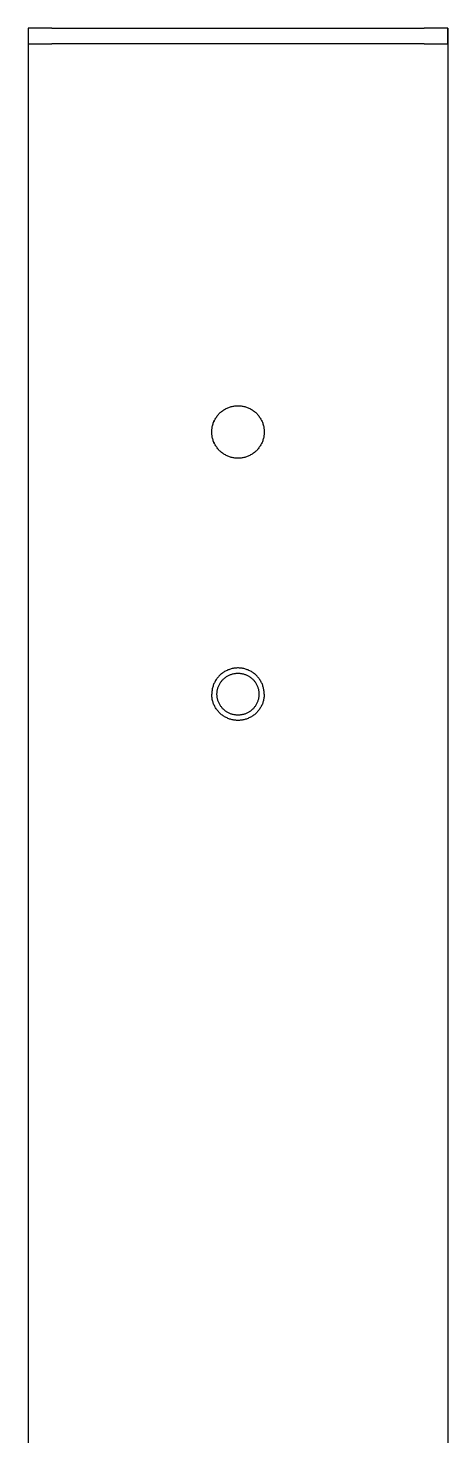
# Model space of a CAD drawing. Header units: millimetres. Extents: x -1656 to 3995, y -637 to 3312.
# Drawn here: x -763.7 to -683.7, y 2357.3 to 2625.7 of the extents above; entities that cross this region are included whole.
import ezdxf

# ---------------------------------------------------------------- set-up
doc = ezdxf.new("R2010")
doc.units = ezdxf.units.MM
doc.header["$MEASUREMENT"] = 0
doc.layers.add('Utwórz2D linie widoczne', color=7, linetype='Continuous', true_color=0x000000)

msp = doc.modelspace()

# ---------------------------------------------------------------- linework, layer by layer
at = {"layer": 'Utwórz2D linie widoczne'}
for p, q in [((-763.73, 2625.74), (-763.73, 2622.74)), ((-759.23, 2625.74), (-763.73, 2625.74)), ((-759.23, 2625.74), (-688.23, 2625.74)), ((-683.73, 2625.74), (-688.23, 2625.74)), ((-683.73, 2622.74), (-683.73, 2625.74)), ((-683.73, 2625.74), (-683.72, 2625.74)), ((-683.72, 2625.74), (-683.72, 2622.74)), ((-763.73, 2622.74), (-759.23, 2622.74)), ((-763.73, 2622.74), (-763.73, 1627.74)), ((-688.23, 2622.74), (-759.23, 2622.74)), ((-688.23, 2622.74), (-683.73, 2622.74)), ((-683.72, 2622.74), (-683.73, 2622.74)), ((-683.73, 2622.74), (-683.73, 1627.74)), ((-683.72, 2622.74), (-683.72, 1627.74)), ((-726.85, 2552.65), (-726.71, 2552.75)), ((-726.84, 2552.65), (-726.7, 2552.75)), ((-726.71, 2552.75), (-726.57, 2552.85)), ((-726.7, 2552.75), (-726.56, 2552.85)), ((-726.57, 2552.85), (-726.42, 2552.95)), ((-726.56, 2552.85), (-726.42, 2552.95)), ((-726.42, 2552.95), (-726.27, 2553.04)), ((-726.42, 2552.95), (-726.28, 2553.04)), ((-726.28, 2553.04), (-726.13, 2553.12)), ((-726.27, 2553.04), (-726.12, 2553.12)), ((-726.13, 2553.12), (-725.97, 2553.2)), ((-726.12, 2553.12), (-725.97, 2553.2)), ((-725.97, 2553.2), (-725.81, 2553.28)), ((-725.97, 2553.2), (-725.82, 2553.28)), ((-725.82, 2553.28), (-725.66, 2553.35)), ((-725.81, 2553.28), (-725.66, 2553.35)), ((-725.66, 2553.35), (-725.5, 2553.41)), ((-725.66, 2553.35), (-725.5, 2553.41)), ((-725.5, 2553.41), (-725.33, 2553.47)), ((-725.5, 2553.41), (-725.34, 2553.47)), ((-725.34, 2553.47), (-725.17, 2553.52)), ((-725.17, 2553.52), (-725.01, 2553.57)), ((-725.01, 2553.57), (-724.84, 2553.61)), ((-724.84, 2553.61), (-724.67, 2553.65)), ((-724.67, 2553.65), (-724.5, 2553.68)), ((-724.5, 2553.68), (-724.33, 2553.7)), ((-724.33, 2553.7), (-724.16, 2553.72)), ((-724.16, 2553.72), (-723.99, 2553.73)), ((-723.99, 2553.73), (-723.81, 2553.74)), ((-723.81, 2553.74), (-723.64, 2553.74)), ((-723.64, 2553.74), (-723.47, 2553.73)), ((-723.47, 2553.73), (-723.3, 2553.72)), ((-723.3, 2553.72), (-723.13, 2553.7)), ((-723.13, 2553.7), (-722.95, 2553.68)), ((-722.95, 2553.68), (-722.78, 2553.65)), ((-722.78, 2553.65), (-722.62, 2553.61)), ((-722.62, 2553.61), (-722.45, 2553.57)), ((-722.45, 2553.57), (-722.28, 2553.52)), ((-722.28, 2553.52), (-722.12, 2553.47)), ((-722.12, 2553.47), (-721.95, 2553.41)), ((-721.95, 2553.41), (-721.79, 2553.35)), ((-721.79, 2553.35), (-721.64, 2553.28)), ((-721.64, 2553.28), (-721.48, 2553.2)), ((-721.48, 2553.2), (-721.33, 2553.12)), ((-721.33, 2553.12), (-721.18, 2553.04)), ((-721.18, 2553.04), (-721.03, 2552.95)), ((-721.03, 2552.95), (-720.89, 2552.85)), ((-720.89, 2552.85), (-720.75, 2552.75)), ((-720.75, 2552.75), (-720.61, 2552.65)), ((-728.58, 2549.93), (-728.54, 2550.1)), ((-728.58, 2549.93), (-728.54, 2550.1)), ((-728.54, 2550.1), (-728.49, 2550.27)), ((-728.54, 2550.1), (-728.49, 2550.27)), ((-728.49, 2550.27), (-728.43, 2550.43)), ((-728.49, 2550.27), (-728.43, 2550.43)), ((-728.43, 2550.43), (-728.37, 2550.59)), ((-728.43, 2550.43), (-728.37, 2550.59)), ((-728.37, 2550.59), (-728.3, 2550.75)), ((-728.37, 2550.59), (-728.31, 2550.75)), ((-728.31, 2550.75), (-728.23, 2550.91)), ((-728.3, 2550.75), (-728.23, 2550.91)), ((-728.23, 2550.91), (-728.15, 2551.06)), ((-728.23, 2550.91), (-728.16, 2551.06)), ((-728.16, 2551.06), (-728.07, 2551.21)), ((-728.15, 2551.06), (-728.07, 2551.21)), ((-728.07, 2551.21), (-727.98, 2551.36)), ((-728.07, 2551.21), (-727.98, 2551.36)), ((-727.98, 2551.36), (-727.89, 2551.51)), ((-727.98, 2551.36), (-727.89, 2551.51)), ((-727.89, 2551.51), (-727.79, 2551.65)), ((-727.89, 2551.51), (-727.79, 2551.65)), ((-727.79, 2551.65), (-727.69, 2551.79)), ((-727.79, 2551.65), (-727.69, 2551.79)), ((-727.69, 2551.79), (-727.58, 2551.92)), ((-727.69, 2551.79), (-727.58, 2551.92)), ((-727.58, 2551.92), (-727.47, 2552.05)), ((-727.58, 2551.92), (-727.47, 2552.05)), ((-727.47, 2552.05), (-727.35, 2552.18)), ((-727.47, 2552.05), (-727.35, 2552.18)), ((-727.35, 2552.18), (-727.23, 2552.3)), ((-727.35, 2552.18), (-727.23, 2552.3)), ((-727.23, 2552.3), (-727.1, 2552.42)), ((-727.23, 2552.3), (-727.11, 2552.42)), ((-727.11, 2552.42), (-726.98, 2552.54)), ((-727.1, 2552.42), (-726.97, 2552.54)), ((-726.98, 2552.54), (-726.85, 2552.65)), ((-726.97, 2552.54), (-726.84, 2552.65)), ((-720.61, 2552.65), (-720.48, 2552.54)), ((-720.48, 2552.54), (-720.35, 2552.42)), ((-720.35, 2552.42), (-720.22, 2552.3)), ((-720.22, 2552.3), (-720.1, 2552.18)), ((-720.1, 2552.18), (-719.99, 2552.05)), ((-719.99, 2552.05), (-719.87, 2551.92)), ((-719.87, 2551.92), (-719.77, 2551.79)), ((-719.77, 2551.79), (-719.66, 2551.65)), ((-719.66, 2551.65), (-719.56, 2551.51)), ((-719.56, 2551.51), (-719.47, 2551.36)), ((-719.47, 2551.36), (-719.38, 2551.21)), ((-719.38, 2551.21), (-719.3, 2551.06)), ((-719.3, 2551.06), (-719.22, 2550.91)), ((-719.22, 2550.91), (-719.15, 2550.75)), ((-719.15, 2550.75), (-719.08, 2550.59)), ((-719.08, 2550.59), (-719.02, 2550.43)), ((-719.02, 2550.43), (-718.97, 2550.27)), ((-718.97, 2550.27), (-718.92, 2550.1)), ((-718.92, 2550.1), (-718.87, 2549.93)), ((-728.73, 2548.91), (-728.72, 2549.08)), ((-728.73, 2548.74), (-728.73, 2548.91)), ((-728.73, 2548.56), (-728.73, 2548.74)), ((-728.72, 2548.39), (-728.73, 2548.56)), ((-728.72, 2549.08), (-728.7, 2549.25)), ((-728.72, 2548.91), (-728.71, 2549.08)), ((-728.72, 2548.74), (-728.72, 2548.91)), ((-728.72, 2548.56), (-728.72, 2548.74)), ((-728.71, 2548.39), (-728.72, 2548.56)), ((-728.7, 2548.22), (-728.72, 2548.39)), ((-728.71, 2549.08), (-728.7, 2549.25)), ((-728.7, 2548.22), (-728.71, 2548.39)), ((-728.7, 2549.25), (-728.68, 2549.43)), ((-728.7, 2549.25), (-728.68, 2549.43)), ((-728.68, 2548.05), (-728.7, 2548.22)), ((-728.68, 2548.05), (-728.7, 2548.22)), ((-728.68, 2549.43), (-728.65, 2549.6)), ((-728.68, 2549.43), (-728.65, 2549.6)), ((-728.65, 2547.88), (-728.68, 2548.05)), ((-728.65, 2547.88), (-728.68, 2548.05)), ((-728.65, 2549.6), (-728.62, 2549.77)), ((-728.65, 2549.6), (-728.62, 2549.77)), ((-728.62, 2547.71), (-728.65, 2547.88)), ((-728.62, 2547.71), (-728.65, 2547.88)), ((-728.62, 2549.77), (-728.58, 2549.93)), ((-728.62, 2549.77), (-728.58, 2549.93)), ((-728.58, 2547.54), (-728.62, 2547.71)), ((-728.58, 2547.54), (-728.62, 2547.71)), ((-728.54, 2547.37), (-728.58, 2547.54)), ((-728.54, 2547.37), (-728.58, 2547.54)), ((-728.49, 2547.21), (-728.54, 2547.37)), ((-728.49, 2547.21), (-728.54, 2547.37)), ((-718.92, 2547.37), (-718.97, 2547.21)), ((-718.87, 2547.54), (-718.92, 2547.37)), ((-718.87, 2549.93), (-718.83, 2549.77)), ((-718.83, 2547.71), (-718.87, 2547.54)), ((-718.83, 2549.77), (-718.8, 2549.6)), ((-718.8, 2547.88), (-718.83, 2547.71)), ((-718.8, 2549.6), (-718.78, 2549.43)), ((-718.78, 2548.05), (-718.8, 2547.88)), ((-718.78, 2549.43), (-718.75, 2549.25)), ((-718.75, 2548.22), (-718.78, 2548.05)), ((-718.75, 2549.25), (-718.74, 2549.08)), ((-718.74, 2548.39), (-718.75, 2548.22)), ((-718.74, 2549.08), (-718.73, 2548.91)), ((-718.73, 2548.56), (-718.74, 2548.39)), ((-718.73, 2548.91), (-718.73, 2548.74)), ((-718.73, 2548.74), (-718.73, 2548.56)), ((-728.43, 2547.04), (-728.49, 2547.21)), ((-728.43, 2547.04), (-728.49, 2547.21)), ((-728.37, 2546.88), (-728.43, 2547.04)), ((-728.37, 2546.88), (-728.43, 2547.04)), ((-728.31, 2546.72), (-728.37, 2546.88)), ((-728.3, 2546.72), (-728.37, 2546.88)), ((-728.23, 2546.57), (-728.31, 2546.72)), ((-728.23, 2546.57), (-728.3, 2546.72)), ((-728.16, 2546.41), (-728.23, 2546.57)), ((-728.15, 2546.41), (-728.23, 2546.57)), ((-728.07, 2546.26), (-728.16, 2546.41)), ((-728.07, 2546.26), (-728.15, 2546.41)), ((-727.98, 2546.11), (-728.07, 2546.26)), ((-727.98, 2546.11), (-728.07, 2546.26)), ((-727.89, 2545.97), (-727.98, 2546.11)), ((-727.89, 2545.97), (-727.98, 2546.11)), ((-727.79, 2545.83), (-727.89, 2545.97)), ((-727.79, 2545.83), (-727.89, 2545.97)), ((-727.69, 2545.69), (-727.79, 2545.83)), ((-727.69, 2545.69), (-727.79, 2545.83)), ((-727.58, 2545.55), (-727.69, 2545.69)), ((-727.58, 2545.55), (-727.69, 2545.69)), ((-727.47, 2545.42), (-727.58, 2545.55)), ((-727.47, 2545.42), (-727.58, 2545.55)), ((-727.35, 2545.29), (-727.47, 2545.42)), ((-727.35, 2545.29), (-727.47, 2545.42)), ((-727.23, 2545.17), (-727.35, 2545.29)), ((-727.23, 2545.17), (-727.35, 2545.29)), ((-727.11, 2545.05), (-727.23, 2545.17)), ((-727.11, 2545.05), (-727.23, 2545.17)), ((-726.98, 2544.94), (-727.11, 2545.05)), ((-726.98, 2544.94), (-727.11, 2545.05)), ((-726.85, 2544.83), (-726.98, 2544.94)), ((-726.84, 2544.83), (-726.98, 2544.94)), ((-726.71, 2544.72), (-726.85, 2544.83)), ((-726.71, 2544.72), (-726.84, 2544.83)), ((-726.57, 2544.62), (-726.71, 2544.72)), ((-726.57, 2544.62), (-726.71, 2544.72)), ((-726.42, 2544.53), (-726.57, 2544.62)), ((-726.42, 2544.53), (-726.57, 2544.62)), ((-720.89, 2544.62), (-721.03, 2544.53)), ((-720.75, 2544.72), (-720.89, 2544.62)), ((-720.61, 2544.83), (-720.75, 2544.72)), ((-720.48, 2544.94), (-720.61, 2544.83)), ((-720.35, 2545.05), (-720.48, 2544.94)), ((-720.22, 2545.17), (-720.35, 2545.05)), ((-720.1, 2545.29), (-720.22, 2545.17)), ((-719.99, 2545.42), (-720.1, 2545.29)), ((-719.87, 2545.55), (-719.99, 2545.42)), ((-719.77, 2545.69), (-719.87, 2545.55)), ((-719.66, 2545.83), (-719.77, 2545.69)), ((-719.56, 2545.97), (-719.66, 2545.83)), ((-719.47, 2546.11), (-719.56, 2545.97)), ((-719.38, 2546.26), (-719.47, 2546.11)), ((-719.3, 2546.41), (-719.38, 2546.26)), ((-719.22, 2546.57), (-719.3, 2546.41)), ((-719.15, 2546.72), (-719.22, 2546.57)), ((-719.08, 2546.88), (-719.15, 2546.72)), ((-719.02, 2547.04), (-719.08, 2546.88)), ((-718.97, 2547.21), (-719.02, 2547.04)), ((-726.28, 2544.44), (-726.42, 2544.53)), ((-726.28, 2544.44), (-726.42, 2544.53)), ((-726.13, 2544.35), (-726.28, 2544.44)), ((-726.13, 2544.35), (-726.28, 2544.44)), ((-725.97, 2544.27), (-726.13, 2544.35)), ((-725.97, 2544.27), (-726.13, 2544.35)), ((-725.82, 2544.2), (-725.97, 2544.27)), ((-725.82, 2544.2), (-725.97, 2544.27)), ((-725.66, 2544.13), (-725.82, 2544.2)), ((-725.66, 2544.13), (-725.82, 2544.2)), ((-725.5, 2544.06), (-725.66, 2544.13)), ((-725.5, 2544.06), (-725.66, 2544.13)), ((-725.34, 2544), (-725.5, 2544.06)), ((-725.34, 2544), (-725.5, 2544.06)), ((-725.17, 2543.95), (-725.34, 2544)), ((-725.01, 2543.9), (-725.17, 2543.95)), ((-724.84, 2543.86), (-725.01, 2543.9)), ((-724.67, 2543.83), (-724.84, 2543.86)), ((-724.5, 2543.8), (-724.67, 2543.83)), ((-724.33, 2543.77), (-724.5, 2543.8)), ((-724.16, 2543.76), (-724.33, 2543.77)), ((-723.99, 2543.74), (-724.16, 2543.76)), ((-723.81, 2543.74), (-723.99, 2543.74)), ((-723.64, 2543.74), (-723.81, 2543.74)), ((-723.47, 2543.74), (-723.64, 2543.74)), ((-723.3, 2543.76), (-723.47, 2543.74)), ((-723.13, 2543.77), (-723.3, 2543.76)), ((-722.95, 2543.8), (-723.13, 2543.77)), ((-722.78, 2543.83), (-722.95, 2543.8)), ((-722.62, 2543.86), (-722.78, 2543.83)), ((-722.45, 2543.9), (-722.62, 2543.86)), ((-722.28, 2543.95), (-722.45, 2543.9)), ((-722.12, 2544), (-722.28, 2543.95)), ((-721.95, 2544.06), (-722.12, 2544)), ((-721.79, 2544.13), (-721.95, 2544.06)), ((-721.64, 2544.2), (-721.79, 2544.13)), ((-721.48, 2544.27), (-721.64, 2544.2)), ((-721.33, 2544.35), (-721.48, 2544.27)), ((-721.18, 2544.44), (-721.33, 2544.35)), ((-721.03, 2544.53), (-721.18, 2544.44)), ((-727.69, 2501.79), (-727.79, 2501.65)), ((-727.58, 2501.92), (-727.69, 2501.79)), ((-727.47, 2502.05), (-727.58, 2501.92)), ((-727.35, 2502.18), (-727.47, 2502.05)), ((-727.23, 2502.3), (-727.35, 2502.18)), ((-727.11, 2502.42), (-727.23, 2502.3)), ((-726.98, 2502.54), (-727.11, 2502.42)), ((-726.85, 2502.65), (-726.98, 2502.54)), ((-726.71, 2502.75), (-726.85, 2502.65)), ((-726.57, 2502.85), (-726.71, 2502.75)), ((-726.43, 2502.95), (-726.57, 2502.85)), ((-726.53, 2501.59), (-726.43, 2501.68)), ((-726.28, 2503.04), (-726.43, 2502.95)), ((-726.43, 2501.68), (-726.33, 2501.78)), ((-726.33, 2501.78), (-726.22, 2501.86)), ((-726.13, 2503.12), (-726.28, 2503.04)), ((-726.22, 2501.86), (-726.11, 2501.95)), ((-725.98, 2503.2), (-726.13, 2503.12)), ((-726.11, 2501.95), (-726, 2502.03)), ((-726, 2502.03), (-725.89, 2502.11)), ((-725.82, 2503.28), (-725.98, 2503.2)), ((-725.89, 2502.11), (-725.77, 2502.18)), ((-725.66, 2503.35), (-725.82, 2503.28)), ((-725.77, 2502.18), (-725.65, 2502.25)), ((-725.5, 2503.41), (-725.66, 2503.35)), ((-725.65, 2502.25), (-725.53, 2502.31)), ((-725.53, 2502.31), (-725.4, 2502.37)), ((-725.34, 2503.47), (-725.5, 2503.41)), ((-725.4, 2502.37), (-725.28, 2502.43)), ((-725.17, 2503.52), (-725.34, 2503.47)), ((-725.28, 2502.43), (-725.15, 2502.48)), ((-725.01, 2503.57), (-725.17, 2503.52)), ((-725.15, 2502.48), (-725.02, 2502.52)), ((-725.02, 2502.52), (-724.89, 2502.57)), ((-724.84, 2503.61), (-725.01, 2503.57)), ((-724.89, 2502.57), (-724.75, 2502.6)), ((-724.67, 2503.65), (-724.84, 2503.61)), ((-724.75, 2502.6), (-724.62, 2502.64)), ((-724.5, 2503.68), (-724.67, 2503.65)), ((-724.62, 2502.64), (-724.48, 2502.66)), ((-724.33, 2503.7), (-724.5, 2503.68)), ((-724.48, 2502.66), (-724.35, 2502.69)), ((-724.35, 2502.69), (-724.21, 2502.71)), ((-724.16, 2503.72), (-724.33, 2503.7)), ((-724.21, 2502.71), (-724.07, 2502.72)), ((-723.99, 2503.73), (-724.16, 2503.72)), ((-724.07, 2502.72), (-723.94, 2502.73)), ((-723.81, 2503.74), (-723.99, 2503.73)), ((-723.94, 2502.73), (-723.8, 2502.74)), ((-723.64, 2503.74), (-723.81, 2503.74)), ((-723.8, 2502.74), (-723.66, 2502.74)), ((-723.66, 2502.74), (-723.52, 2502.73)), ((-723.47, 2503.73), (-723.64, 2503.74)), ((-723.52, 2502.73), (-723.38, 2502.72)), ((-723.3, 2503.72), (-723.47, 2503.73)), ((-723.38, 2502.72), (-723.25, 2502.71)), ((-723.13, 2503.7), (-723.3, 2503.72)), ((-723.25, 2502.71), (-723.11, 2502.69)), ((-722.96, 2503.68), (-723.13, 2503.7)), ((-723.11, 2502.69), (-722.97, 2502.66)), ((-722.97, 2502.66), (-722.84, 2502.64)), ((-722.78, 2503.65), (-722.96, 2503.68)), ((-722.84, 2502.64), (-722.7, 2502.6)), ((-722.62, 2503.61), (-722.78, 2503.65)), ((-722.7, 2502.6), (-722.57, 2502.57)), ((-722.45, 2503.57), (-722.62, 2503.61)), ((-722.57, 2502.57), (-722.44, 2502.52)), ((-722.28, 2503.52), (-722.45, 2503.57)), ((-722.44, 2502.52), (-722.31, 2502.48)), ((-722.31, 2502.48), (-722.18, 2502.43)), ((-722.12, 2503.47), (-722.28, 2503.52)), ((-722.18, 2502.43), (-722.06, 2502.37)), ((-721.96, 2503.41), (-722.12, 2503.47)), ((-722.06, 2502.37), (-721.93, 2502.31)), ((-721.8, 2503.35), (-721.96, 2503.41)), ((-721.93, 2502.31), (-721.81, 2502.25)), ((-721.81, 2502.25), (-721.69, 2502.18)), ((-721.64, 2503.28), (-721.8, 2503.35)), ((-721.69, 2502.18), (-721.57, 2502.11)), ((-721.48, 2503.2), (-721.64, 2503.28)), ((-721.57, 2502.11), (-721.46, 2502.03)), ((-721.33, 2503.12), (-721.48, 2503.2)), ((-721.46, 2502.03), (-721.34, 2501.95)), ((-721.34, 2501.95), (-721.23, 2501.86)), ((-721.18, 2503.04), (-721.33, 2503.12)), ((-721.23, 2501.86), (-721.13, 2501.78)), ((-721.03, 2502.95), (-721.18, 2503.04)), ((-721.13, 2501.78), (-721.02, 2501.68)), ((-720.89, 2502.85), (-721.03, 2502.95)), ((-721.02, 2501.68), (-720.92, 2501.59)), ((-720.75, 2502.75), (-720.89, 2502.85)), ((-720.61, 2502.65), (-720.75, 2502.75)), ((-720.48, 2502.54), (-720.61, 2502.65)), ((-720.35, 2502.42), (-720.48, 2502.54)), ((-720.22, 2502.3), (-720.35, 2502.42)), ((-720.1, 2502.18), (-720.22, 2502.3)), ((-719.99, 2502.05), (-720.1, 2502.18)), ((-719.87, 2501.92), (-719.99, 2502.05)), ((-719.77, 2501.79), (-719.87, 2501.92)), ((-719.66, 2501.65), (-719.77, 2501.79)), ((-728.72, 2499.08), (-728.73, 2498.91)), ((-728.7, 2499.25), (-728.72, 2499.08)), ((-728.68, 2499.43), (-728.7, 2499.25)), ((-728.65, 2499.6), (-728.68, 2499.43)), ((-728.62, 2499.77), (-728.65, 2499.6)), ((-728.58, 2499.93), (-728.62, 2499.77)), ((-728.54, 2500.1), (-728.58, 2499.93)), ((-728.49, 2500.27), (-728.54, 2500.1)), ((-728.43, 2500.43), (-728.49, 2500.27)), ((-728.37, 2500.59), (-728.43, 2500.43)), ((-728.31, 2500.75), (-728.37, 2500.59)), ((-728.23, 2500.91), (-728.31, 2500.75)), ((-728.16, 2501.06), (-728.23, 2500.91)), ((-728.07, 2501.21), (-728.16, 2501.06)), ((-727.99, 2501.36), (-728.07, 2501.21)), ((-727.89, 2501.51), (-727.99, 2501.36)), ((-727.79, 2501.65), (-727.89, 2501.51)), ((-727.73, 2498.87), (-727.72, 2499.01)), ((-727.72, 2499.01), (-727.71, 2499.15)), ((-727.71, 2499.15), (-727.69, 2499.29)), ((-727.69, 2499.29), (-727.67, 2499.42)), ((-727.67, 2499.42), (-727.64, 2499.56)), ((-727.64, 2499.56), (-727.61, 2499.69)), ((-727.61, 2499.69), (-727.58, 2499.83)), ((-727.58, 2499.83), (-727.54, 2499.96)), ((-727.54, 2499.96), (-727.49, 2500.09)), ((-727.49, 2500.09), (-727.44, 2500.22)), ((-727.44, 2500.22), (-727.39, 2500.35)), ((-727.39, 2500.35), (-727.33, 2500.47)), ((-727.33, 2500.47), (-727.27, 2500.6)), ((-727.27, 2500.6), (-727.2, 2500.72)), ((-727.2, 2500.72), (-727.13, 2500.84)), ((-727.13, 2500.84), (-727.06, 2500.95)), ((-727.06, 2500.95), (-726.98, 2501.07)), ((-726.98, 2501.07), (-726.9, 2501.18)), ((-726.9, 2501.18), (-726.81, 2501.28)), ((-726.81, 2501.28), (-726.72, 2501.39)), ((-726.72, 2501.39), (-726.63, 2501.49)), ((-726.63, 2501.49), (-726.53, 2501.59)), ((-720.92, 2501.59), (-720.83, 2501.49)), ((-720.83, 2501.49), (-720.73, 2501.39)), ((-720.73, 2501.39), (-720.64, 2501.28)), ((-720.64, 2501.28), (-720.56, 2501.18)), ((-720.56, 2501.18), (-720.48, 2501.07)), ((-720.48, 2501.07), (-720.4, 2500.95)), ((-720.4, 2500.95), (-720.32, 2500.84)), ((-720.32, 2500.84), (-720.25, 2500.72)), ((-720.25, 2500.72), (-720.19, 2500.6)), ((-720.19, 2500.6), (-720.12, 2500.47)), ((-720.12, 2500.47), (-720.07, 2500.35)), ((-720.07, 2500.35), (-720.01, 2500.22)), ((-720.01, 2500.22), (-719.96, 2500.09)), ((-719.96, 2500.09), (-719.92, 2499.96)), ((-719.92, 2499.96), (-719.88, 2499.83)), ((-719.88, 2499.83), (-719.84, 2499.69)), ((-719.84, 2499.69), (-719.81, 2499.56)), ((-719.81, 2499.56), (-719.79, 2499.42)), ((-719.79, 2499.42), (-719.77, 2499.29)), ((-719.77, 2499.29), (-719.75, 2499.15)), ((-719.75, 2499.15), (-719.74, 2499.01)), ((-719.74, 2499.01), (-719.73, 2498.87)), ((-719.57, 2501.51), (-719.66, 2501.65)), ((-719.47, 2501.36), (-719.57, 2501.51)), ((-719.38, 2501.21), (-719.47, 2501.36)), ((-719.3, 2501.06), (-719.38, 2501.21)), ((-719.22, 2500.91), (-719.3, 2501.06)), ((-719.15, 2500.75), (-719.22, 2500.91)), ((-719.08, 2500.59), (-719.15, 2500.75)), ((-719.02, 2500.43), (-719.08, 2500.59)), ((-718.97, 2500.27), (-719.02, 2500.43)), ((-718.92, 2500.1), (-718.97, 2500.27)), ((-718.87, 2499.93), (-718.92, 2500.1)), ((-718.84, 2499.77), (-718.87, 2499.93)), ((-718.8, 2499.6), (-718.84, 2499.77)), ((-718.78, 2499.43), (-718.8, 2499.6)), ((-718.76, 2499.25), (-718.78, 2499.43)), ((-718.74, 2499.08), (-718.76, 2499.25)), ((-718.73, 2498.91), (-718.74, 2499.08)), ((-728.73, 2498.91), (-728.73, 2498.74)), ((-728.73, 2498.56), (-728.73, 2498.74)), ((-728.72, 2498.39), (-728.73, 2498.56)), ((-728.7, 2498.22), (-728.72, 2498.39)), ((-728.68, 2498.05), (-728.7, 2498.22)), ((-728.65, 2497.88), (-728.68, 2498.05)), ((-728.62, 2497.71), (-728.65, 2497.88)), ((-728.58, 2497.54), (-728.62, 2497.71)), ((-728.54, 2497.37), (-728.58, 2497.54)), ((-728.49, 2497.21), (-728.54, 2497.37)), ((-728.43, 2497.04), (-728.49, 2497.21)), ((-728.37, 2496.88), (-728.43, 2497.04)), ((-728.31, 2496.72), (-728.37, 2496.88)), ((-728.23, 2496.57), (-728.31, 2496.72)), ((-728.16, 2496.41), (-728.23, 2496.57)), ((-728.07, 2496.26), (-728.16, 2496.41)), ((-727.73, 2498.74), (-727.73, 2498.87)), ((-727.73, 2498.6), (-727.73, 2498.74)), ((-727.72, 2498.46), (-727.73, 2498.6)), ((-727.71, 2498.32), (-727.72, 2498.46)), ((-727.69, 2498.19), (-727.71, 2498.32)), ((-727.67, 2498.05), (-727.69, 2498.19)), ((-727.64, 2497.91), (-727.67, 2498.05)), ((-727.61, 2497.78), (-727.64, 2497.91)), ((-727.58, 2497.65), (-727.61, 2497.78)), ((-727.54, 2497.51), (-727.58, 2497.65)), ((-727.49, 2497.38), (-727.54, 2497.51)), ((-727.44, 2497.25), (-727.49, 2497.38)), ((-727.39, 2497.13), (-727.44, 2497.25)), ((-727.33, 2497), (-727.39, 2497.13)), ((-727.27, 2496.88), (-727.33, 2497)), ((-727.2, 2496.76), (-727.27, 2496.88)), ((-727.13, 2496.64), (-727.2, 2496.76)), ((-727.06, 2496.52), (-727.13, 2496.64)), ((-726.98, 2496.41), (-727.06, 2496.52)), ((-726.9, 2496.3), (-726.98, 2496.41)), ((-726.81, 2496.19), (-726.9, 2496.3)), ((-720.56, 2496.3), (-720.64, 2496.19)), ((-720.48, 2496.41), (-720.56, 2496.3)), ((-720.4, 2496.52), (-720.48, 2496.41)), ((-720.32, 2496.64), (-720.4, 2496.52)), ((-720.25, 2496.76), (-720.32, 2496.64)), ((-720.19, 2496.88), (-720.25, 2496.76)), ((-720.12, 2497), (-720.19, 2496.88)), ((-720.07, 2497.13), (-720.12, 2497)), ((-720.01, 2497.25), (-720.07, 2497.13)), ((-719.96, 2497.38), (-720.01, 2497.25)), ((-719.92, 2497.51), (-719.96, 2497.38)), ((-719.88, 2497.65), (-719.92, 2497.51)), ((-719.84, 2497.78), (-719.88, 2497.65)), ((-719.81, 2497.91), (-719.84, 2497.78)), ((-719.79, 2498.05), (-719.81, 2497.91)), ((-719.77, 2498.19), (-719.79, 2498.05)), ((-719.75, 2498.32), (-719.77, 2498.19)), ((-719.74, 2498.46), (-719.75, 2498.32)), ((-719.73, 2498.6), (-719.74, 2498.46)), ((-719.73, 2498.87), (-719.73, 2498.74)), ((-719.73, 2498.74), (-719.73, 2498.6)), ((-719.3, 2496.41), (-719.38, 2496.26)), ((-719.22, 2496.57), (-719.3, 2496.41)), ((-719.15, 2496.72), (-719.22, 2496.57)), ((-719.08, 2496.88), (-719.15, 2496.72)), ((-719.02, 2497.04), (-719.08, 2496.88)), ((-718.97, 2497.21), (-719.02, 2497.04)), ((-718.92, 2497.37), (-718.97, 2497.21)), ((-718.87, 2497.54), (-718.92, 2497.37)), ((-718.84, 2497.71), (-718.87, 2497.54)), ((-718.8, 2497.88), (-718.84, 2497.71)), ((-718.78, 2498.05), (-718.8, 2497.88)), ((-718.76, 2498.22), (-718.78, 2498.05)), ((-718.74, 2498.39), (-718.76, 2498.22)), ((-718.73, 2498.56), (-718.74, 2498.39)), ((-718.73, 2498.74), (-718.73, 2498.91)), ((-718.73, 2498.74), (-718.73, 2498.56)), ((-727.99, 2496.11), (-728.07, 2496.26)), ((-727.89, 2495.97), (-727.99, 2496.11)), ((-727.79, 2495.83), (-727.89, 2495.97)), ((-727.69, 2495.69), (-727.79, 2495.83)), ((-727.58, 2495.55), (-727.69, 2495.69)), ((-727.47, 2495.42), (-727.58, 2495.55)), ((-727.35, 2495.29), (-727.47, 2495.42)), ((-727.23, 2495.17), (-727.35, 2495.29)), ((-727.11, 2495.05), (-727.23, 2495.17)), ((-726.98, 2494.94), (-727.11, 2495.05)), ((-726.85, 2494.83), (-726.98, 2494.94)), ((-726.71, 2494.72), (-726.85, 2494.83)), ((-726.72, 2496.08), (-726.81, 2496.19)), ((-726.63, 2495.98), (-726.72, 2496.08)), ((-726.57, 2494.62), (-726.71, 2494.72)), ((-726.53, 2495.88), (-726.63, 2495.98)), ((-726.43, 2494.53), (-726.57, 2494.62)), ((-726.43, 2495.79), (-726.53, 2495.88)), ((-726.33, 2495.7), (-726.43, 2495.79)), ((-726.28, 2494.44), (-726.43, 2494.53)), ((-726.22, 2495.61), (-726.33, 2495.7)), ((-726.13, 2494.35), (-726.28, 2494.44)), ((-726.11, 2495.53), (-726.22, 2495.61)), ((-725.98, 2494.27), (-726.13, 2494.35)), ((-726, 2495.44), (-726.11, 2495.53)), ((-725.89, 2495.37), (-726, 2495.44)), ((-725.82, 2494.2), (-725.98, 2494.27)), ((-725.77, 2495.3), (-725.89, 2495.37)), ((-725.66, 2494.13), (-725.82, 2494.2)), ((-725.65, 2495.23), (-725.77, 2495.3)), ((-725.5, 2494.06), (-725.66, 2494.13)), ((-725.53, 2495.16), (-725.65, 2495.23)), ((-725.4, 2495.1), (-725.53, 2495.16)), ((-725.34, 2494), (-725.5, 2494.06)), ((-725.28, 2495.05), (-725.4, 2495.1)), ((-725.17, 2493.95), (-725.34, 2494)), ((-725.15, 2495), (-725.28, 2495.05)), ((-725.01, 2493.9), (-725.17, 2493.95)), ((-725.02, 2494.95), (-725.15, 2495)), ((-724.89, 2494.91), (-725.02, 2494.95)), ((-724.84, 2493.86), (-725.01, 2493.9)), ((-724.75, 2494.87), (-724.89, 2494.91)), ((-724.67, 2493.83), (-724.84, 2493.86)), ((-724.62, 2494.84), (-724.75, 2494.87)), ((-724.5, 2493.8), (-724.67, 2493.83)), ((-724.48, 2494.81), (-724.62, 2494.84)), ((-724.33, 2493.77), (-724.5, 2493.8)), ((-724.35, 2494.78), (-724.48, 2494.81)), ((-724.21, 2494.77), (-724.35, 2494.78)), ((-724.16, 2493.76), (-724.33, 2493.77)), ((-724.07, 2494.75), (-724.21, 2494.77)), ((-723.99, 2493.74), (-724.16, 2493.76)), ((-723.94, 2494.74), (-724.07, 2494.75)), ((-723.81, 2493.74), (-723.99, 2493.74)), ((-723.8, 2494.74), (-723.94, 2494.74)), ((-723.64, 2493.74), (-723.81, 2493.74)), ((-723.66, 2494.74), (-723.8, 2494.74)), ((-723.52, 2494.74), (-723.66, 2494.74)), ((-723.47, 2493.74), (-723.64, 2493.74)), ((-723.38, 2494.75), (-723.52, 2494.74)), ((-723.3, 2493.76), (-723.47, 2493.74)), ((-723.25, 2494.77), (-723.38, 2494.75)), ((-723.13, 2493.77), (-723.3, 2493.76)), ((-723.11, 2494.78), (-723.25, 2494.77)), ((-722.96, 2493.8), (-723.13, 2493.77)), ((-722.97, 2494.81), (-723.11, 2494.78)), ((-722.84, 2494.84), (-722.97, 2494.81)), ((-722.78, 2493.83), (-722.96, 2493.8)), ((-722.7, 2494.87), (-722.84, 2494.84)), ((-722.62, 2493.86), (-722.78, 2493.83)), ((-722.57, 2494.91), (-722.7, 2494.87)), ((-722.45, 2493.9), (-722.62, 2493.86)), ((-722.44, 2494.95), (-722.57, 2494.91)), ((-722.28, 2493.95), (-722.45, 2493.9)), ((-722.31, 2495), (-722.44, 2494.95)), ((-722.18, 2495.05), (-722.31, 2495)), ((-722.12, 2494), (-722.28, 2493.95)), ((-722.06, 2495.1), (-722.18, 2495.05)), ((-721.96, 2494.06), (-722.12, 2494)), ((-721.93, 2495.16), (-722.06, 2495.1)), ((-721.8, 2494.13), (-721.96, 2494.06)), ((-721.81, 2495.23), (-721.93, 2495.16)), ((-721.69, 2495.3), (-721.81, 2495.23)), ((-721.64, 2494.2), (-721.8, 2494.13)), ((-721.57, 2495.37), (-721.69, 2495.3)), ((-721.48, 2494.27), (-721.64, 2494.2)), ((-721.46, 2495.44), (-721.57, 2495.37)), ((-721.33, 2494.35), (-721.48, 2494.27)), ((-721.34, 2495.53), (-721.46, 2495.44)), ((-721.23, 2495.61), (-721.34, 2495.53)), ((-721.18, 2494.44), (-721.33, 2494.35)), ((-721.13, 2495.7), (-721.23, 2495.61)), ((-721.03, 2494.53), (-721.18, 2494.44)), ((-721.02, 2495.79), (-721.13, 2495.7)), ((-720.89, 2494.62), (-721.03, 2494.53)), ((-720.92, 2495.88), (-721.02, 2495.79)), ((-720.83, 2495.98), (-720.92, 2495.88)), ((-720.75, 2494.72), (-720.89, 2494.62)), ((-720.73, 2496.08), (-720.83, 2495.98)), ((-720.61, 2494.83), (-720.75, 2494.72)), ((-720.64, 2496.19), (-720.73, 2496.08)), ((-720.48, 2494.94), (-720.61, 2494.83)), ((-720.35, 2495.05), (-720.48, 2494.94)), ((-720.22, 2495.17), (-720.35, 2495.05)), ((-720.1, 2495.29), (-720.22, 2495.17)), ((-719.99, 2495.42), (-720.1, 2495.29)), ((-719.87, 2495.55), (-719.99, 2495.42)), ((-719.77, 2495.69), (-719.87, 2495.55)), ((-719.66, 2495.83), (-719.77, 2495.69)), ((-719.57, 2495.97), (-719.66, 2495.83)), ((-719.47, 2496.11), (-719.57, 2495.97)), ((-719.38, 2496.26), (-719.47, 2496.11))]:
    msp.add_line(p, q, dxfattribs=at)

doc.saveas('drawing.dxf')
